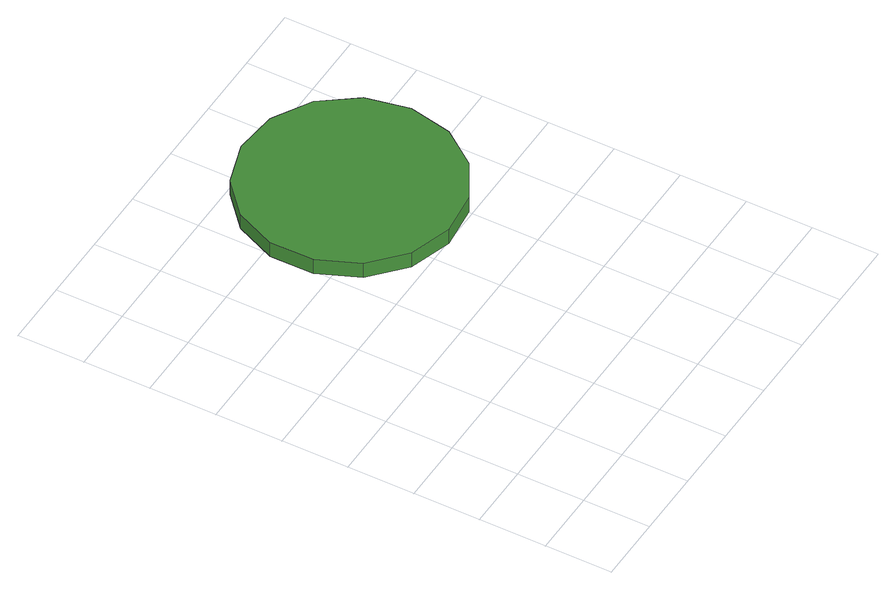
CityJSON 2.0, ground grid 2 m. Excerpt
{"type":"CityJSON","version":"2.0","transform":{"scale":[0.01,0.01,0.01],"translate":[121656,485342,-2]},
"CityObjects":{
"tree1":{"type":"SolitaryVegetationObject","attributes":{"function":"something"}},
"tree2":{"type":"SolitaryVegetationObject","attributes":{"function":"something"}},
"tree3":{"type":"SolitaryVegetationObject","attributes":{"function":"something"}},
"tree4":{"type":"SolitaryVegetationObject","attributes":{"function":"something"},"geometry":[{"type":"MultiSurface","lod":"1","boundaries":[[[0,1,2,3,4,5,6,7,8,9,10,11,12,13,14]],[[15,16,17,18,19,20,21,22,23,24,25,26,27,28,29]],[[0,29,28,1]],[[1,28,27,2]],[[2,27,26,3]],[[3,26,25,4]],[[4,25,24,5]],[[5,24,23,6]],[[6,23,22,7]],[[7,22,21,8]],[[8,21,20,9]],[[9,20,19,10]],[[10,19,18,11]],[[11,18,17,12]],[[12,17,16,13]],[[13,16,15,14]],[[14,15,29,0]]]}]},
"tree5":{"type":"SolitaryVegetationObject","attributes":{"function":"something"}}
},
"vertices":[
[1021,1113,161],[994,1242,161],[916,1349,161],[802,1415,161],[671,1428,161],[545,1388,161],[447,1299,161],[394,1179,161],[394,1047,161],[447,926,161],[545,838,161],[671,797,161],[802,811,161],[916,877,161],[994,984,161],[994,984,110],[916,877,110],[802,811,110],[671,797,110],[545,838,110],[447,926,110],[394,1047,110],[394,1179,110],[447,1299,110],[545,1388,110],[671,1428,110],[802,1415,110],[916,1349,110],[994,1242,110],[1021,1113,110]
]}
